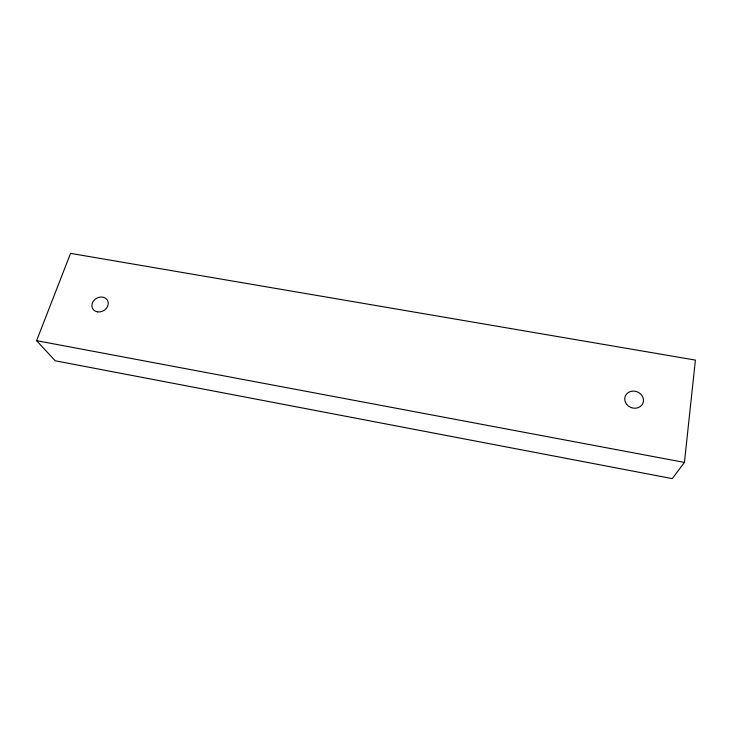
<?xml version="1.0" encoding="UTF-8"?>
<svg xmlns="http://www.w3.org/2000/svg" width="732" height="732" viewBox="0 0 732 732"><rect width="100%" height="100%" fill="white"/><g stroke="black" fill="none" stroke-linecap="round" stroke-linejoin="round"><path stroke-width="1.1" d="M684.429 462.414L695.4 360.089L70.556 253.373L36.6 340.664L55.184 360.775L672.278 478.627L684.429 462.414L36.6 340.664M97.383 311.85A8.519 7.146 -29 0 0 108.126 301.987A8.519 7.146 -29 0 0 94.675 299.626A8.519 7.146 -29 0 0 97.383 311.85M626.738 404.448A9.525 8.436 20.2 0 0 642.852 403.442A9.525 8.436 20.2 0 0 632.722 391.117A9.525 8.436 20.2 0 0 626.738 404.448"/></g></svg>
